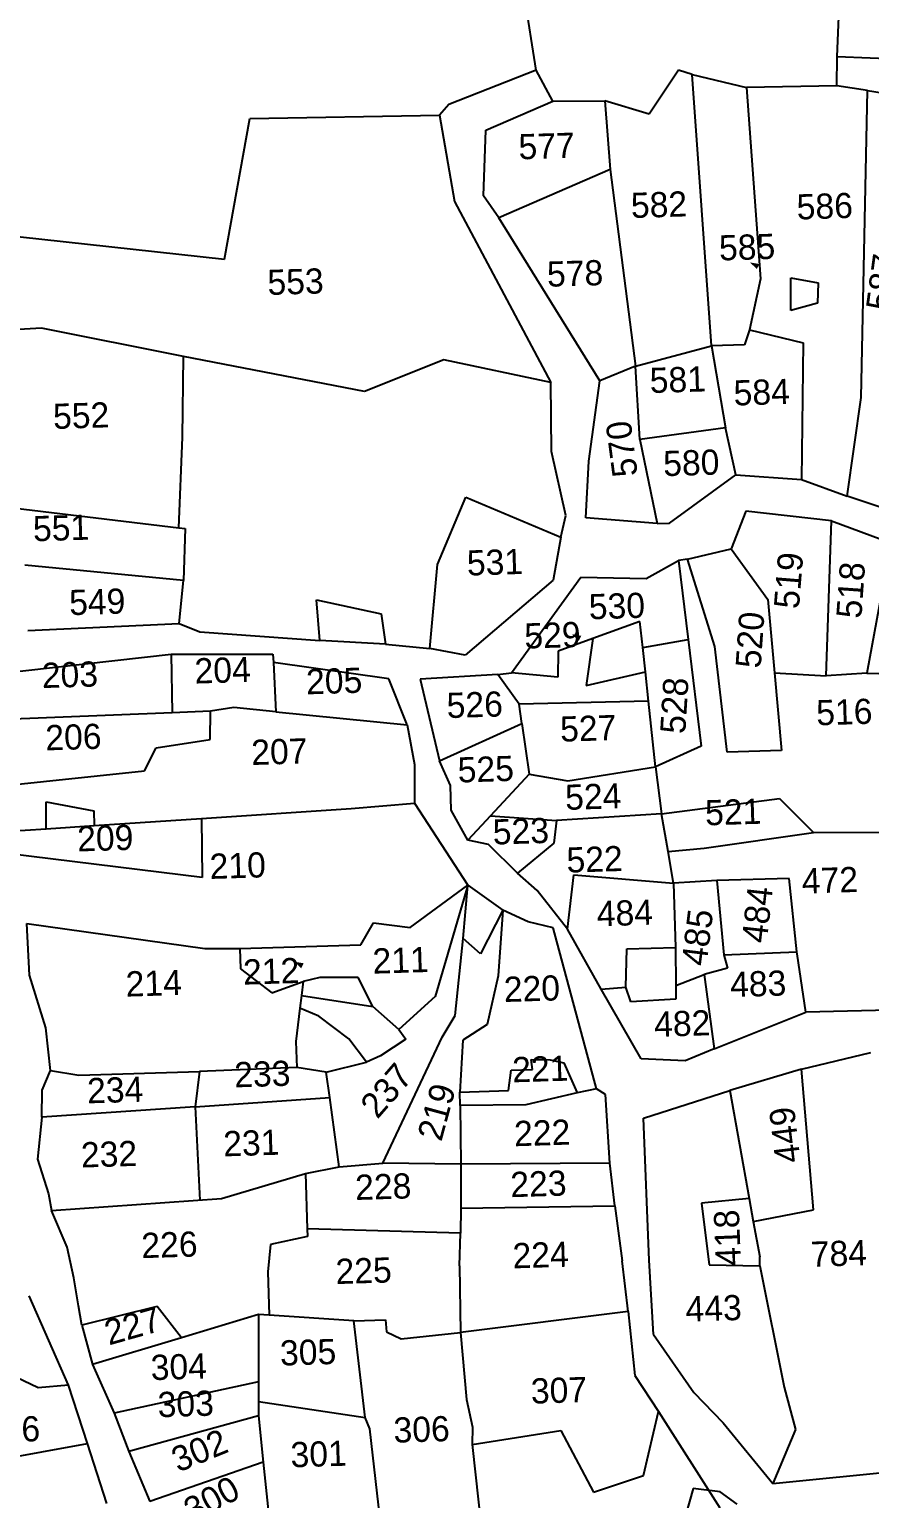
# Model space of a CAD drawing. Header units: metres. Extents: x 277585 to 230369286191, y 2057030 to 115415464409.
# Drawn here: x 278988 to 279283, y 2059135 to 2059651 of the extents above; entities that cross this region are included whole.
import ezdxf
from ezdxf.enums import TextEntityAlignment as Align

# ---------------------------------------------------------------- set-up
doc = ezdxf.new("R2010")
doc.units = ezdxf.units.M
doc.header["$MEASUREMENT"] = 0
for name, color, linetype in [('OFF', 1, 'Continuous'), ('POLY_PARCEL', 6, 'Continuous'), ('POLY_ROAD', 30, 'Continuous'), ('TEXT_PARCEL', 7, 'Continuous')]:
    doc.layers.add(name, color=color, linetype=linetype)
doc.styles.add('TEXT_MAP', font='', dxfattribs={"height": 1.8})
doc.styles.get('TEXT_MAP').set_extended_font_data('Kruti Dev 050')

msp = doc.modelspace()

# ---------------------------------------------------------------- hatches: boundary and pattern name
h = msp.add_hatch(color=256)
h.paths.add_polyline_path([(279243.75, 2059568.04), (279244.19, 2059568.91), (279240.92, 2059569.47)])
h.paths.add_polyline_path([(279240.92, 2059569.47), (279243.31, 2059567.18), (279243.75, 2059568.04)])
h = msp.add_hatch(color=256)
h.paths.add_polyline_path([(279181.17, 2059437.34), (279181.6, 2059438.21), (279178.34, 2059438.77)])
h.paths.add_polyline_path([(279178.34, 2059438.77), (279180.73, 2059436.48), (279181.17, 2059437.34)])
h = msp.add_hatch(color=256)
h.paths.add_polyline_path([(279083.58, 2059322.21), (279084.02, 2059323.08), (279080.75, 2059323.64)])
h.paths.add_polyline_path([(279080.75, 2059323.64), (279083.14, 2059321.35), (279083.58, 2059322.21)])

# ---------------------------------------------------------------- linework, layer by layer
at = {"layer": 'OFF'}
for p, q in [((279200.65, 2059533), (279188.1, 2059527.86)), ((279214.04, 2059351.29), (279214.73, 2059328.69)), ((279045.84, 2059272.65), (279047.49, 2059239.85))]:
    msp.add_line(p, q, dxfattribs=at)
at = {"layer": 'POLY_PARCEL'}
for p, q in [((279165.7, 2059637.09), (279161.49, 2059664.51)), ((279271.58, 2059641.92), (279272.26, 2059658.6)), ((279271.5, 2059631.6), (279271.58, 2059641.92)), ((279271.58, 2059641.92), (279332.44, 2059639.37)), ((279215.74, 2059637.03), (279205.49, 2059621.64)), ((279220.55, 2059635.59), (279215.74, 2059637.03)), ((279220.55, 2059635.59), (279239.75, 2059631.02)), ((279227.44, 2059540.17), (279220.55, 2059635.59)), ((279271.5, 2059631.6), (279239.75, 2059631.02)), ((279239.75, 2059631.02), (279244.59, 2059563.71)), ((279282.27, 2059629.94), (279271.5, 2059631.6)), ((279280.02, 2059521.94), (279282.27, 2059629.94)), ((279282.27, 2059629.94), (279299.78, 2059627.14)), ((279171.59, 2059626.16), (279189.86, 2059626.32)), ((279205.49, 2059621.64), (279189.86, 2059626.32)), ((279189.86, 2059626.32), (279191.79, 2059602.17)), ((279056.23, 2059570.57), (279065.04, 2059620.04)), ((279065.04, 2059620.04), (279131.72, 2059621.29)), ((279191.79, 2059602.17), (279152.6, 2059585.1)), ((279191.79, 2059602.17), (279200.65, 2059533)), ((278954.23, 2059581.73), (279056.23, 2059570.57)), ((279244.59, 2059563.71), (279240.77, 2059545.74)), ((279255.25, 2059552.53), (279255.3, 2059564.04)), ((279255.3, 2059564.04), (279264.88, 2059562.35)), ((279264.88, 2059562.35), (279264.7, 2059555.2)), ((279264.7, 2059555.2), (279255.25, 2059552.53)), ((278991.85, 2059546.37), (278964.1, 2059544.73)), ((279041.79, 2059536.39), (278991.85, 2059546.37)), ((279240.77, 2059545.74), (279238.94, 2059540.52)), ((279240.77, 2059545.74), (279259.57, 2059541.15)), ((279200.65, 2059533), (279227.44, 2059540.17)), ((279238.94, 2059540.52), (279227.44, 2059540.17)), ((279227.44, 2059540.17), (279232.29, 2059511.35)), ((279259.57, 2059541.15), (279259.06, 2059493.12)), ((279041.36, 2059508.05), (279041.79, 2059536.39)), ((279105.45, 2059524.04), (279041.79, 2059536.39)), ((279133.3, 2059535.21), (279105.45, 2059524.04)), ((279170.87, 2059527.24), (279133.3, 2059535.21)), ((279202.24, 2059507.26), (279200.65, 2059533)), ((279275.12, 2059487.27), (279280.02, 2059521.94)), ((279040.08, 2059476.21), (279041.36, 2059508.05)), ((279232.29, 2059511.35), (279202.24, 2059507.26)), ((279235.98, 2059494.8), (279232.29, 2059511.35)), ((279202.24, 2059507.26), (279208.31, 2059477.68)), ((278961.03, 2059485.75), (279040.08, 2059476.21)), ((279131.02, 2059463.23), (279141.02, 2059486.95)), ((279141.02, 2059486.95), (279174.41, 2059472.9)), ((279267.69, 2059424.2), (279269.6, 2059478.62)), ((279040.08, 2059476.21), (279042.34, 2059475.93)), ((279042.34, 2059475.93), (279041.71, 2059457.66)), ((279234.32, 2059468.79), (279247.18, 2059450.93)), ((279290.49, 2059470.93), (279281.96, 2059425.03)), ((279041.71, 2059457.66), (278985.95, 2059463.1)), ((279128.35, 2059433.79), (279131.02, 2059463.23)), ((279218.95, 2059465.14), (279215.78, 2059464.65)), ((279215.78, 2059464.65), (279219.16, 2059436.95)), ((279228.62, 2059434.49), (279218.95, 2059465.14)), ((279040.19, 2059442.54), (279041.71, 2059457.66)), ((279089.74, 2059436.57), (279088.51, 2059450.82)), ((279088.51, 2059450.82), (279111.3, 2059445.96)), ((279247.18, 2059450.93), (279249.55, 2059425.21)), ((279111.3, 2059445.96), (279112.82, 2059435.3)), ((279202.14, 2059443.2), (279185.63, 2059437.21)), ((279203.22, 2059434.11), (279202.14, 2059443.2)), ((279185.63, 2059437.21), (279173.47, 2059432.8)), ((279185.63, 2059437.21), (279183.37, 2059420.8)), ((279203.22, 2059434.11), (279219.16, 2059436.95)), ((279219.16, 2059436.95), (279223.74, 2059399.42)), ((279037.47, 2059431.8), (279037.72, 2059411.17)), ((279173.47, 2059432.8), (279173.36, 2059423.67)), ((279204.13, 2059425.49), (279203.22, 2059434.11)), ((279232.94, 2059397.32), (279228.62, 2059434.49)), ((279073.36, 2059428.85), (279074.23, 2059411.5)), ((279183.37, 2059420.8), (279204.13, 2059425.49)), ((279205.23, 2059415.23), (279204.13, 2059425.49)), ((279152.28, 2059424.61), (279157.03, 2059425.16)), ((279159.75, 2059414.13), (279152.28, 2059424.61)), ((279173.36, 2059423.67), (279157.03, 2059425.16)), ((279249.55, 2059425.21), (279267.69, 2059424.2)), ((279249.55, 2059425.21), (279251.98, 2059397.9)), ((279281.96, 2059425.03), (279267.69, 2059424.2)), ((279281.96, 2059425.03), (279296.1, 2059424.7)), ((279205.23, 2059415.23), (279159.75, 2059414.13)), ((279207.68, 2059392.18), (279205.23, 2059415.23)), ((279037.72, 2059411.17), (278969.17, 2059408.41)), ((279051.27, 2059411.72), (279037.72, 2059411.17)), ((279051.18, 2059401.8), (279051.27, 2059411.72)), ((279059.49, 2059413.03), (279051.27, 2059411.72)), ((279074.23, 2059411.5), (279059.49, 2059413.03)), ((279074.23, 2059411.5), (279120.43, 2059406.96)), ((279160.75, 2059407.41), (279159.75, 2059414.13)), ((279131.77, 2059394.22), (279160.75, 2059407.41)), ((279160.75, 2059407.41), (279163.28, 2059389.63)), ((279032.21, 2059398.83), (279051.18, 2059401.8)), ((279028.08, 2059390.77), (279032.21, 2059398.83)), ((279223.74, 2059399.42), (279207.68, 2059392.18)), ((279251.98, 2059397.9), (279232.94, 2059397.32)), ((278975.04, 2059385.18), (279028.08, 2059390.77)), ((279163.28, 2059389.63), (279149.68, 2059374.92)), ((279163.28, 2059389.63), (279176.85, 2059387.27)), ((279176.85, 2059387.27), (279207.68, 2059392.18)), ((279207.68, 2059392.18), (279209.77, 2059375.58)), ((278993.45, 2059370.4), (278993.47, 2059379.79)), ((278993.47, 2059379.79), (279010.25, 2059376.73)), ((279100.76, 2059377.52), (279122.94, 2059379.39)), ((279209.77, 2059375.58), (279251.32, 2059381.04)), ((279251.32, 2059381.04), (279263.2, 2059369.1)), ((279010.25, 2059376.73), (279010.38, 2059371.52)), ((279010.38, 2059371.52), (279048.04, 2059374.02)), ((279048.04, 2059374.02), (279100.76, 2059377.52)), ((279048.04, 2059374.02), (279048.29, 2059353.3)), ((279149.68, 2059374.92), (279141.75, 2059366.36)), ((279149.68, 2059374.92), (279172.91, 2059373.26)), ((279209.77, 2059375.58), (279172.91, 2059373.26)), ((279212.11, 2059362.34), (279209.77, 2059375.58)), ((278978.7, 2059369.42), (278993.45, 2059370.4)), ((278993.45, 2059370.4), (279010.38, 2059371.52)), ((279172.91, 2059373.26), (279171.97, 2059365.3)), ((279224.78, 2059363.52), (279263.2, 2059369.1)), ((279263.2, 2059369.1), (279291.79, 2059369.18)), ((279171.97, 2059365.3), (279159.2, 2059354.81)), ((279212.11, 2059362.34), (279224.78, 2059363.52)), ((279048.29, 2059353.3), (278980.65, 2059361.54)), ((279214.04, 2059351.29), (279212.11, 2059362.34)), ((279176.81, 2059335.07), (279179, 2059354.18)), ((279179, 2059354.18), (279214.04, 2059351.29)), ((279121.5, 2059335.7), (279141.7, 2059350.6)), ((279141.7, 2059350.6), (279130.19, 2059311.36)), ((279140.04, 2059331.83), (279141.7, 2059350.6)), ((279141.7, 2059350.6), (279154.03, 2059341.79)), ((279229.31, 2059352.17), (279214.04, 2059351.29)), ((279254.7, 2059352.95), (279229.31, 2059352.17)), ((279229.31, 2059352.17), (279231.7, 2059326.06)), ((279257.42, 2059327.14), (279254.7, 2059352.95)), ((279154.03, 2059341.79), (279146.16, 2059326.47)), ((279154.03, 2059341.79), (279152.35, 2059318.72)), ((278986.68, 2059337.1), (279049.3, 2059328.31)), ((279104.06, 2059329.59), (279108.59, 2059337.26)), ((279108.59, 2059337.26), (279121.5, 2059335.7)), ((279049.3, 2059328.31), (279061.61, 2059328.29)), ((279061.61, 2059328.29), (279104.06, 2059329.59)), ((279061.61, 2059328.29), (279061.82, 2059321.15)), ((279137.29, 2059304.77), (279140.04, 2059331.83)), ((279146.16, 2059326.47), (279140.04, 2059331.83)), ((279197.29, 2059314.66), (279197.67, 2059328.17)), ((279197.67, 2059328.17), (279214.73, 2059328.69)), ((279214.73, 2059328.69), (279214.85, 2059315.23)), ((279231.7, 2059326.06), (279257.42, 2059327.14)), ((279231.7, 2059326.06), (279233.03, 2059321.34)), ((279257.5, 2059326.45), (279257.42, 2059327.14)), ((279260.51, 2059305.91), (279257.5, 2059326.45)), ((279061.82, 2059321.15), (279072.8, 2059312.76)), ((279089.72, 2059318.04), (279083.8, 2059316.67)), ((279103.22, 2059318.05), (279089.72, 2059318.04)), ((279108.3, 2059307.89), (279103.22, 2059318.05)), ((279152.35, 2059318.72), (279148.51, 2059301.54)), ((279214.85, 2059315.23), (279224.76, 2059319.1)), ((279233.03, 2059321.34), (279224.76, 2059319.1)), ((279224.76, 2059319.1), (279228.34, 2059293.02)), ((279072.8, 2059312.76), (279083.8, 2059316.67)), ((279083.21, 2059311.72), (279082.68, 2059307.26)), ((279083.8, 2059316.67), (279083.21, 2059311.72)), ((279083.21, 2059311.72), (279108.3, 2059307.89)), ((279188.57, 2059314), (279197.29, 2059314.66)), ((279199.03, 2059309.56), (279197.29, 2059314.66)), ((279214.85, 2059315.23), (279214.89, 2059310.44)), ((279082.68, 2059307.26), (279081.27, 2059295.56)), ((279089.34, 2059304.53), (279082.68, 2059307.26)), ((279117.44, 2059299.86), (279108.3, 2059307.89)), ((279130.19, 2059311.36), (279117.44, 2059299.86)), ((279214.89, 2059310.44), (279199.03, 2059309.56)), ((279099.91, 2059296.52), (279089.34, 2059304.53)), ((279132.76, 2059297.09), (279137.29, 2059304.77)), ((279148.51, 2059301.54), (279139.94, 2059296.12)), ((279106.11, 2059288.38), (279099.91, 2059296.52)), ((279119.93, 2059296.36), (279110.97, 2059290.53)), ((279111.88, 2059252.8), (279132.76, 2059297.09)), ((279117.44, 2059299.86), (279119.93, 2059296.36)), ((279081.27, 2059295.56), (279081.55, 2059286.44)), ((279139.94, 2059296.12), (279138.91, 2059277.83)), ((279081.55, 2059286.44), (279047.44, 2059285)), ((279091.93, 2059284.77), (279081.55, 2059286.44)), ((279091.93, 2059284.77), (279106.11, 2059288.38)), ((279110.97, 2059290.53), (279106.11, 2059288.38)), ((279164.48, 2059285.76), (279163.97, 2059289.31)), ((279163.97, 2059289.31), (279170.73, 2059289.12)), ((279170.73, 2059289.12), (279175.53, 2059288.08)), ((279175.53, 2059288.08), (279180.22, 2059277.51)), ((278995.01, 2059285.38), (279004.99, 2059283.7)), ((279004.99, 2059283.7), (279047.44, 2059285)), ((279047.44, 2059285), (279045.84, 2059272.65)), ((279093.16, 2059275.87), (279091.93, 2059284.77)), ((279155.97, 2059278.36), (279156.94, 2059285.53)), ((279156.94, 2059285.53), (279164.48, 2059285.76)), ((279263.28, 2059236.4), (279258.99, 2059285.87)), ((279045.84, 2059272.65), (279093.16, 2059275.87)), ((279096.52, 2059251.58), (279093.16, 2059275.87)), ((279138.91, 2059277.83), (279155.97, 2059278.36)), ((279139.06, 2059273.08), (279138.91, 2059277.83)), ((279180.22, 2059277.51), (279162.08, 2059273.38)), ((279186.93, 2059278.91), (279180.22, 2059277.51)), ((279233.8, 2059278.36), (279240.63, 2059240.45)), ((279045.84, 2059272.65), (278991.94, 2059269.01)), ((279162.08, 2059273.38), (279139.06, 2059273.08)), ((279139.06, 2059273.08), (279139.29, 2059252.45)), ((279084.68, 2059249.23), (279096.52, 2059251.58)), ((279096.52, 2059251.58), (279111.88, 2059252.8)), ((279139.29, 2059252.45), (279111.88, 2059252.8)), ((279139.29, 2059252.45), (279139.23, 2059236.99)), ((279191.7, 2059252.86), (279139.29, 2059252.45)), ((279055.16, 2059240.39), (279084.68, 2059249.23)), ((279084.68, 2059249.23), (279085.27, 2059229.73)), ((278995.33, 2059236.18), (279055.16, 2059240.39)), ((279240.63, 2059240.45), (279223.9, 2059238.77)), ((279240.63, 2059240.45), (279242.09, 2059232.32)), ((279139.23, 2059236.99), (279139.19, 2059228.2)), ((279139.23, 2059236.99), (279193.35, 2059237.83)), ((279223.9, 2059238.77), (279226.55, 2059217.03)), ((279242.09, 2059232.32), (279263.28, 2059236.4)), ((279085.27, 2059229.73), (279085.36, 2059227.03)), ((279139.19, 2059228.2), (279085.27, 2059229.73)), ((279242.09, 2059232.32), (279244.33, 2059219.91)), ((279072.34, 2059224.25), (279071.44, 2059214.62)), ((279085.36, 2059227.03), (279072.34, 2059224.25)), ((279138.75, 2059216.68), (279139.19, 2059228.2)), ((279244.42, 2059216.78), (279244.33, 2059219.91)), ((279071.44, 2059214.62), (279071.91, 2059199.33)), ((279138.75, 2059216.68), (279139.16, 2059193.26)), ((279226.55, 2059217.03), (279244.42, 2059216.78)), ((279244.42, 2059216.78), (279252.96, 2059174.11)), ((279032.54, 2059202.45), (279006, 2059195.85)), ((279041.08, 2059191.45), (279032.54, 2059202.45)), ((279068.16, 2059199.57), (279041.08, 2059191.45)), ((279068.16, 2059199.57), (279068.09, 2059175.98)), ((279071.91, 2059199.33), (279068.16, 2059199.57)), ((279101.64, 2059197.41), (279071.91, 2059199.33)), ((279198.08, 2059200.64), (279139.16, 2059193.26)), ((279101.64, 2059197.41), (279112.77, 2059197.76)), ((279105.6, 2059163.45), (279101.64, 2059197.41)), ((279112.77, 2059197.76), (279113.16, 2059193.53)), ((279113.16, 2059193.53), (279118.28, 2059191.03)), ((279118.28, 2059191.03), (279139.16, 2059193.26)), ((279139.16, 2059193.26), (279141.21, 2059169.74)), ((279041.08, 2059191.45), (279009.74, 2059182.05)), ((278990.65, 2059173.82), (278983.06, 2059177.52)), ((279001.34, 2059174.83), (278990.65, 2059173.82)), ((279068.09, 2059175.98), (279017.34, 2059164.97)), ((279068.09, 2059175.98), (279068.12, 2059169.07)), ((279252.96, 2059174.11), (279256.92, 2059159.17)), ((279068.12, 2059169.07), (279068.08, 2059163.94)), ((279068.12, 2059169.07), (279105.6, 2059163.45)), ((279141.21, 2059169.74), (279143.36, 2059160)), ((279068.08, 2059163.94), (279022.52, 2059151.48)), ((279068.08, 2059163.94), (279069.75, 2059147.67)), ((279107.31, 2059159.43), (279105.6, 2059163.45)), ((279203.54, 2059143.03), (279208.77, 2059165.51)), ((279111.33, 2059123.51), (279107.31, 2059159.43)), ((279143.36, 2059160), (279143.28, 2059153.9)), ((279143.28, 2059153.9), (279174.42, 2059158.83)), ((279174.42, 2059158.83), (279185.96, 2059137.19)), ((279256.92, 2059159.17), (279249, 2059140.23)), ((278958.44, 2059145.17), (279007.98, 2059154.31)), ((279143.28, 2059153.9), (279146.58, 2059124.05)), ((279069.75, 2059147.67), (279029.89, 2059133.93)), ((279069.75, 2059147.67), (279071.89, 2059127.62)), ((279185.96, 2059137.19), (279203.54, 2059143.03)), ((279220.92, 2059138.46), (279216.22, 2059121.89)), ((279230.41, 2059137.26), (279220.92, 2059138.46)), ((279236.43, 2059132.98), (279230.41, 2059137.26))]:
    msp.add_line(p, q, dxfattribs=at)
at = {"layer": 'POLY_ROAD'}
for p, q in [((279165.7, 2059637.09), (279135.09, 2059625.04)), ((279171.59, 2059626.16), (279165.7, 2059637.09)), ((279135.09, 2059625.04), (279131.72, 2059621.29)), ((279148.08, 2059615.91), (279171.59, 2059626.16)), ((279131.72, 2059621.29), (279137.02, 2059590.9)), ((279147.2, 2059592.87), (279148.08, 2059615.91)), ((279137.02, 2059590.9), (279170.87, 2059527.24)), ((279152.6, 2059585.1), (279147.2, 2059592.87)), ((279188.1, 2059527.86), (279152.6, 2059585.1)), ((279171.1, 2059502.95), (279170.87, 2059527.24)), ((279184.21, 2059499.56), (279188.1, 2059527.86)), ((279176.16, 2059480.49), (279171.1, 2059502.95)), ((279183.23, 2059479.69), (279184.21, 2059499.56)), ((279212.67, 2059477.82), (279235.98, 2059494.8)), ((279235.98, 2059494.8), (279259.06, 2059493.12)), ((279259.06, 2059493.12), (279275.12, 2059487.27)), ((279291.57, 2059481.82), (279275.12, 2059487.27)), ((279174.41, 2059472.9), (279176.16, 2059480.49)), ((279208.31, 2059477.68), (279183.23, 2059479.69)), ((279208.31, 2059477.68), (279212.67, 2059477.82)), ((279239.48, 2059482.04), (279234.32, 2059468.79)), ((279269.6, 2059478.62), (279239.48, 2059482.04)), ((279269.6, 2059478.62), (279290.49, 2059470.93)), ((279174.41, 2059472.9), (279171.69, 2059457.73)), ((279218.95, 2059465.14), (279234.32, 2059468.79)), ((279204.46, 2059458.35), (279215.78, 2059464.65)), ((279171.69, 2059457.73), (279140.73, 2059431.39)), ((279157.03, 2059425.16), (279181.41, 2059458.84)), ((279181.41, 2059458.84), (279204.46, 2059458.35)), ((278987.05, 2059440.11), (279040.19, 2059442.54)), ((279040.19, 2059442.54), (279047.56, 2059439.65)), ((279047.56, 2059439.65), (279089.74, 2059436.57)), ((279112.82, 2059435.3), (279089.74, 2059436.57)), ((278965.05, 2059423.63), (279037.47, 2059431.8)), ((279037.47, 2059431.8), (279073.21, 2059431.7)), ((279073.21, 2059431.7), (279073.36, 2059428.85)), ((279112.82, 2059435.3), (279128.35, 2059433.79)), ((279140.73, 2059431.39), (279128.35, 2059433.79)), ((279113.99, 2059423.03), (279073.36, 2059428.85)), ((279120.43, 2059406.96), (279113.99, 2059423.03)), ((279152.28, 2059424.61), (279124.93, 2059422.98)), ((279124.93, 2059422.98), (279131.77, 2059394.22)), ((279120.43, 2059406.96), (279122.92, 2059393.01)), ((279122.92, 2059393.01), (279122.94, 2059379.39)), ((279135.61, 2059385.61), (279131.77, 2059394.22)), ((279135.87, 2059376.89), (279135.61, 2059385.61)), ((279122.94, 2059379.39), (279141.7, 2059350.6)), ((279141.75, 2059366.36), (279135.87, 2059376.89)), ((279148.97, 2059364.81), (279141.75, 2059366.36)), ((279159.2, 2059354.81), (279148.97, 2059364.81)), ((279166.07, 2059348.63), (279159.2, 2059354.81)), ((279176.81, 2059335.07), (279166.07, 2059348.63)), ((279162.89, 2059337.69), (279154.03, 2059341.79)), ((279171.69, 2059335.58), (279162.89, 2059337.69)), ((278987.64, 2059318.88), (278986.68, 2059337.1)), ((279186.93, 2059278.91), (279171.69, 2059335.58)), ((279188.57, 2059314), (279176.81, 2059335.07)), ((278993.36, 2059300.4), (278987.64, 2059318.88)), ((279202.64, 2059289.45), (279188.57, 2059314)), ((279334.31, 2059307.77), (279260.51, 2059305.91)), ((279228.34, 2059293.02), (279260.51, 2059305.91)), ((278995.01, 2059285.38), (278993.36, 2059300.4)), ((279228.34, 2059293.02), (279218.15, 2059288.74)), ((279258.99, 2059285.87), (279283.43, 2059291.78)), ((279218.15, 2059288.74), (279202.64, 2059289.45)), ((278992.05, 2059278.54), (278995.01, 2059285.38)), ((279258.99, 2059285.87), (279233.8, 2059278.36)), ((278991.94, 2059269.01), (278992.05, 2059278.54)), ((279190.16, 2059277.02), (279186.93, 2059278.91)), ((279191.7, 2059252.86), (279190.16, 2059277.02)), ((279203.52, 2059268.7), (279233.8, 2059278.36)), ((278991.94, 2059269.01), (278990.41, 2059254.28)), ((279205.45, 2059218.72), (279203.52, 2059268.7)), ((278990.41, 2059254.28), (278994.35, 2059242.1)), ((279193.35, 2059237.83), (279191.7, 2059252.86)), ((278994.35, 2059242.1), (278995.33, 2059236.18)), ((279000.89, 2059223.26), (278995.33, 2059236.18)), ((279193.35, 2059237.83), (279195.93, 2059218.43)), ((279003.2, 2059212.53), (279000.89, 2059223.26)), ((279198.08, 2059200.64), (279195.93, 2059218.43)), ((279206.95, 2059192.63), (279205.45, 2059218.72)), ((279004.86, 2059202.67), (279003.2, 2059212.53)), ((279001.34, 2059174.83), (278987.52, 2059206.22)), ((279006, 2059195.85), (279004.86, 2059202.67)), ((279198.08, 2059200.64), (279200.43, 2059178.18)), ((279006, 2059195.85), (279009.74, 2059182.05)), ((279206.95, 2059192.63), (279221.17, 2059172.19)), ((279009.74, 2059182.05), (279017.34, 2059164.97)), ((279200.43, 2059178.18), (279208.77, 2059165.51)), ((279007.98, 2059154.31), (279001.34, 2059174.83)), ((279221.17, 2059172.19), (279231.44, 2059161.57)), ((279017.34, 2059164.97), (279022.52, 2059151.48)), ((279208.77, 2059165.51), (279230.36, 2059131.71)), ((279231.44, 2059161.57), (279249, 2059140.23)), ((279014.82, 2059133.18), (279007.98, 2059154.31)), ((279022.52, 2059151.48), (279029.89, 2059133.93)), ((279249, 2059140.23), (279301.89, 2059145.5))]:
    msp.add_line(p, q, dxfattribs=at)

# ---------------------------------------------------------------- texts
at = {"layer": 'TEXT_PARCEL', "style": 'TEXT_MAP'}
for s, rotation, p in [('577', 1.7537, (279169.55, 2059605.98)), ('582', 1.7537, (279209.07, 2059585.37)), ('586', 1.7537, (279267.34, 2059584.84)), ('585', 1.7537, (279240.04, 2059570.44)), ('578', 1.7537, (279179.56, 2059561.21)), ('587', 82.286, (279291.73, 2059561.95)), ('553', 1.7537, (279081.28, 2059558.3)), ('581', 1.7537, (279215.68, 2059523.84)), ('584', 1.7537, (279245.17, 2059519.45)), ('552', 1.7537, (279005.91, 2059511.21)), ('570', 97.4676, (279200.2, 2059504.46)), ('580', 1.7537, (279220.42, 2059494.62)), ('551', 1.7537, (278998.85, 2059471.72)), ('531', 1.7537, (279151.4, 2059459.67)), ('519', 85.4098, (279258.9, 2059457.32)), ('518', 86.0397, (279280.75, 2059453.98)), ('549', 1.7537, (279011.57, 2059445.76)), ('530', 1.7537, (279194.26, 2059444.28)), ('520', 86.0397, (279245.35, 2059436.48)), ('529', 1.7537, (279171.61, 2059434.02)), ('204', 1.7537, (279055.64, 2059421.71)), ('203', 1.7537, (279001.95, 2059420.13)), ('205', 1.7537, (279094.86, 2059417.92)), ('528', 86.5562, (279218.75, 2059413.43)), ('526', 1.7537, (279144.29, 2059409.58)), ('516', 1.7537, (279274.22, 2059407.01)), ('527', 1.7537, (279184.18, 2059401.27)), ('206', 1.7537, (279003.19, 2059398.22)), ('207', 1.7537, (279075.59, 2059393.08)), ('525', 1.7537, (279148.17, 2059386.92)), ('524', 1.7537, (279185.94, 2059377.3)), ('521', 1.7537, (279235.14, 2059371.85)), ('523', 1.7537, (279160.5, 2059365.11)), ('209', 1.7537, (279014.39, 2059362.69)), ('522', 1.7537, (279186.42, 2059355.24)), ('210', 1.7537, (279060.95, 2059353.03)), ('472', 1.7537, (279269.16, 2059347.88)), ('484', 83.6187, (279247.88, 2059339.73)), ('484', 1.7537, (279197.06, 2059336.37)), ('485', 83.0025, (279226.82, 2059331.67)), ('211', 1.7537, (279118.22, 2059319.73)), ('212', 1.7537, (279072.71, 2059315.87)), ('214', 1.7537, (279031.43, 2059311.66)), ('220', 1.7537, (279164.38, 2059309.77)), ('483', 1.7537, (279243.93, 2059311.48)), ('482', 1.7537, (279217.23, 2059297.5)), ('233', 1.7537, (279069.6, 2059279.76)), ('237', 49.0276, (279116.41, 2059275.51)), ('221', 1.7537, (279167.32, 2059281.53)), ('234', 1.7537, (279017.88, 2059274.14)), ('219', 74.8168, (279134.99, 2059269.68)), ('449', 96.9512, (279257.55, 2059263.23)), ('222', 1.7537, (279167.99, 2059259.06)), ('232', 1.7537, (279015.71, 2059251.58)), ('231', 1.7537, (279065.73, 2059255.5)), ('223', 1.7537, (279166.68, 2059241.15)), ('228', 1.7537, (279112.11, 2059240.17)), ('418', 92.2564, (279237.39, 2059226.76)), ('226', 1.7537, (279036.95, 2059219.72)), ('224', 1.7537, (279167.44, 2059216.13)), ('784', 1.7537, (279272.3, 2059216.67)), ('225', 1.7537, (279105.22, 2059210.61)), ('443', 1.7537, (279228.27, 2059197.4)), ('227', 15.7819, (279025.04, 2059191.41)), ('305', 1.7537, (279085.7, 2059181.94)), ('304', 1.7537, (279040.24, 2059176.83)), ('307', 1.7537, (279173.9, 2059168.56)), ('303', 1.7537, (279042.68, 2059163.79)), ('256', 1.7537, (278981.6, 2059154.81)), ('306', 1.7537, (279125.6, 2059154.83)), ('302', 22.2988, (279049.03, 2059147.75)), ('301', 1.7537, (279089.4, 2059146.17)), ('300', 28.3054, (279053.7, 2059130.82))]:
    msp.add_text(s, height=8.858, rotation=rotation, dxfattribs=at).set_placement(p, align=Align.CENTER)

doc.saveas('drawing.dxf')
